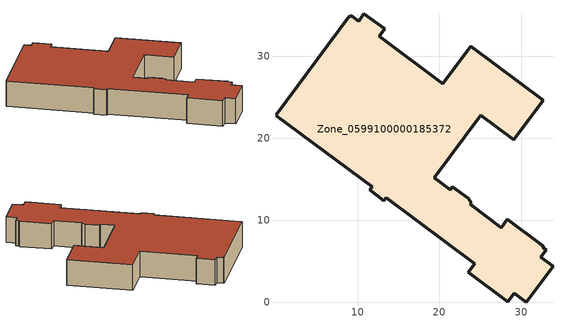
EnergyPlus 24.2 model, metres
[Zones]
Zone_0599100000185372
 floor ground (C_G): 24.31,4.69 13.52,12.77 13.23,12.38 11.48,13.69 11.77,14.09 0.09,22.75 0.15,22.83 0.06,22.9 8.99,34.88 9.03,34.77 9.19,34.98 10.14,34.3 10.79,35.18 13.31,33.33 12.66,32.45 20.38,26.64 23.81,31.24 32.64,24.66 29.04,19.82 25.02,22.82 19.34,15.2 21.3,13.74 21.56,14.1 23.5,12.67 23.89,12.11 23.75,11.92 27.53,9.1 28.29,10.11 32.59,6.91 32.69,6.59 33.05,6.38 32.37,5.48 33.85,4.36 30.59,0 29.12,1.09 28.34,0.08 23.54,3.66 z0
 wall outside (C_F): 11.77,14.09 11.48,13.69 13.23,12.38 13.52,12.77 24.31,4.69 23.54,3.66 28.34,0.08 29.12,1.09 30.59,0 33.85,4.36 32.37,5.48 33.05,6.38 32.69,6.59 32.59,6.91 28.29,10.11 27.53,9.1 23.75,11.92 23.89,12.11 23.5,12.67 21.56,14.1 21.3,13.74 19.34,15.2 25.02,22.82 29.04,19.82 32.64,24.66 23.81,31.24 20.38,26.64 12.66,32.45 13.31,33.33 10.79,35.18 10.14,34.3 9.19,34.98 9.03,34.77 8.99,34.88 0.06,22.9 0.15,22.83 0.09,22.75 11.77,14.09 z0:4.5
 roof outside (C_R): 13.23,12.38 13.52,12.77 24.31,4.69 23.54,3.66 28.34,0.08 29.12,1.09 30.59,0 33.85,4.36 32.37,5.48 33.05,6.38 32.69,6.59 32.59,6.91 28.29,10.11 27.53,9.1 23.75,11.92 23.89,12.11 23.5,12.67 21.56,14.1 21.3,13.74 19.34,15.2 25.02,22.82 29.04,19.82 32.64,24.66 23.81,31.24 20.38,26.64 12.66,32.45 13.31,33.33 10.79,35.18 10.14,34.3 9.19,34.98 9.03,34.77 8.99,34.88 0.06,22.9 0.15,22.83 0.09,22.75 11.77,14.09 11.48,13.69 z4.5
[BUILDING]
Pand.0599100000185372: North Axis=0; Terrain=City; Loads Convergence Tolerance Value=0.04; Temperature Convergence Tolerance Value=0.4; Solar Distribution=FullExterior; Maximum Number of Warmup Days=25; Minimum Number of Warmup Days=1
[Site:Location]
Rotterdam.The.Hague.AP_ZH_NLD Design_Conditions: Latitude=51.96; Longitude=4.45; Time Zone=1; Elevation=-4.5
[SITE:GROUNDTEMPERATURE:BUILDINGSURFACE]
18, 18, 18, 18, 18, 18, 18, 18, 18, 18, 18, 18
[MATERIAL] Thermal Absorptance=0.9; Solar Absorptance=0.7; Visible Absorptance=0.7
Name | Roughness | Thickness | Conductivity | Density | Specific Heat
G.D.1965 | MediumSmooth | 0.15 | 1 | 540 | 1210
F.D.1965 | Rough | 0.3 | 0.857143 | 1920 | 840
R.D.1965 | MediumRough | 0.2 | 0.08 | 1500 | 1000
[CONSTRUCTION]
C_G: G.D.1965
C_F: F.D.1965
C_R: R.D.1965
[ZONE]
Zone_0599100000185372: Type=1; Multiplier=1; Ceiling Height=Autocalculate; Volume=Autocalculate; Floor Area=autocalculate; Part of Total Floor Area=Yes
[ZONEINFILTRATION:DESIGNFLOWRATE]
Infil_Zone_0599100000185372: Zone or ZoneList or Space or SpaceList=Zone_0599100000185372; Schedule=AlwaysOn; Design Flow Rate Calculation Method=Flow/Area; Flow Rate per Floor Area=0.0042; Constant Term Coefficient=1; Temperature Term Coefficient=0; Velocity Term Coefficient=0; Velocity Squared Term Coefficient=0
[HVACTEMPLATE:ZONE:IDEALLOADSAIRSYSTEM]
Zone_0599100000185372: Maximum Heating Supply Air Temperature=50; Minimum Cooling Supply Air Temperature=13; Maximum Heating Supply Air Humidity Ratio=0.0156; Minimum Cooling Supply Air Humidity Ratio=0.0077; Heating Limit=NoLimit; Cooling Limit=NoLimit; Dehumidification Control Type=ConstantSensibleHeatRatio; Cooling Sensible Heat Ratio=0.7; Dehumidification Setpoint=60; Humidification Control Type=None; Humidification Setpoint=30; Outdoor Air Method=None; Outdoor Air Flow Rate per Person=0.00944; Outdoor Air Flow Rate per Zone Floor Area=0; Outdoor Air Flow Rate per Zone=0; Demand Controlled Ventilation Type=None; Outdoor Air Economizer Type=NoEconomizer; Heat Recovery Type=None; Sensible Heat Recovery Effectiveness=0.7; Latent Heat Recovery Effectiveness=0.65
[ZONECONTROL:THERMOSTAT]
ThermostatControl_Zone_0599100000185372: Zone or ZoneList=Zone_0599100000185372; Control Type Schedule=DualSetpointControlType; Control 1=Thermostat_Zone_0599100000185372; Temperature Difference Between Cutout And Setpoint=0
[THERMOSTATSETPOINT:DUALSETPOINT]
Thermostat_Zone_0599100000185372: Heating Setpoint Temperature Schedule=HeatingSetpoint_Zone_0599100000185372; Cooling Setpoint Temperature Schedule=CoolingSetpoint_Zone_0599100000185372
[SCHEDULE:COMPACT]
HeatingSetpoint_Zone_0599100000185372: Through: 12/31, For: AllDays, Until: 24:00, 21
CoolingSetpoint_Zone_0599100000185372: Through: 12/31, For: AllDays, Until: 24:00, 24
DualSetpointControlType: Through: 12/31, For: AllDays, Until: 24:00, 4
AlwaysOn: Through: 12/31, For: AllDays, Until: 24:00, 1
